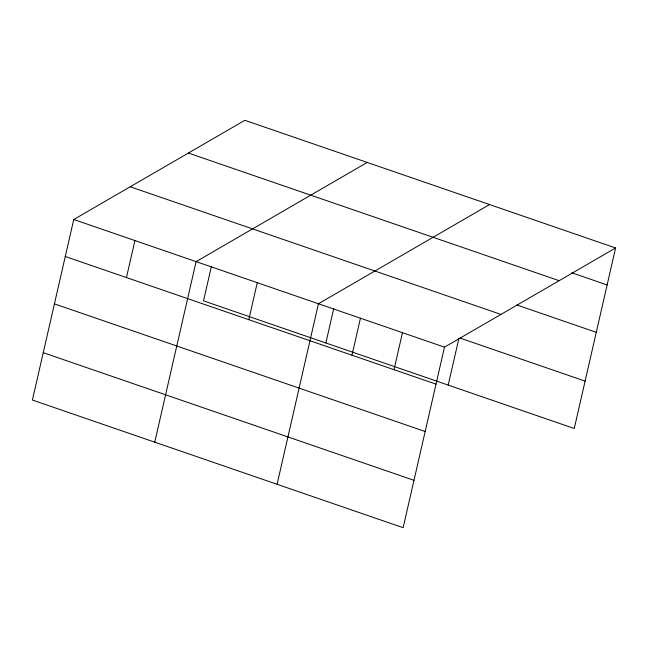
<?xml version="1.0" encoding="UTF-8"?>
<svg xmlns="http://www.w3.org/2000/svg" width="648" height="648" viewBox="0 0 648 648"><rect width="100%" height="100%" fill="white"/><g stroke="black" fill="none" stroke-linecap="round" stroke-linejoin="round"><path stroke-width="0.97" d="M73.751 219.502L32.4 400.043L403.137 527.691L444.488 347.15L615.6 247.957L244.863 120.309L73.751 219.502L444.488 347.15M126.449 277.563L134.922 240.57M154.742 442.163L196.093 261.63L367.205 162.437M211.418 266.312L203.513 300.85L574.25 428.498L615.6 247.957M248.791 319.683L257.264 282.69M277.085 484.291L318.435 303.75L489.548 204.557M325.855 342.97L333.769 308.432M351.977 355.217L360.458 318.217M394 369.684L402.473 332.683M448.197 385.098L458.825 338.718M571.795 272.792L607.127 284.958M188.39 153.049L559.135 280.689M517.015 305.03L596.282 332.319M130.216 186.77L500.953 314.418M460.007 338.054L585.104 381.129M65.278 256.503L436.015 384.151M54.424 303.872L425.169 431.519M43.246 352.674L413.991 480.322"/></g></svg>
